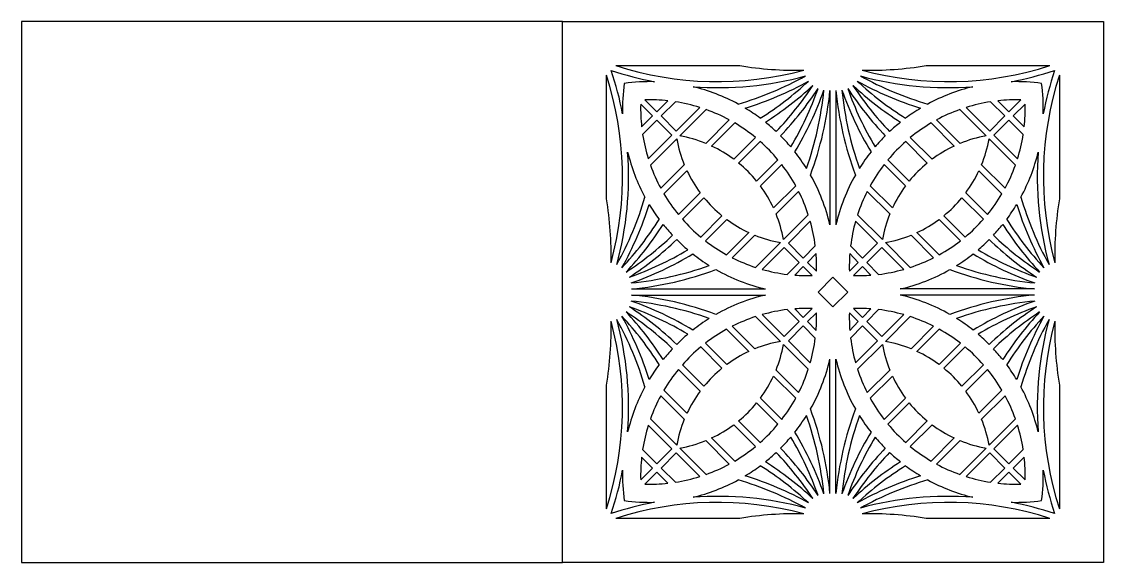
# Model space of a CAD drawing. Extents: x 44 to 604, y -106 to 174.
# Drawn here: x 43.9 to 313.9, y 39.1 to 174.1 of the extents above; entities that cross this region are included whole.
import ezdxf

# ---------------------------------------------------------------- set-up
doc = ezdxf.new("R2010")
doc.units = 0
doc.layers.get('0').update_dxf_attribs({"linetype": 'CONTINUOUS'})

msp = doc.modelspace()

# ---------------------------------------------------------------- linework, layer by layer
for p, q in [((178.891836, 174.146903), (43.891836, 174.146903)), ((43.891836, 174.146903), (43.891836, 39.146903)), ((178.891836, 174.146903), (313.891836, 174.146903)), ((178.891836, 39.146903), (178.891836, 174.146903)), ((313.891836, 174.146903), (313.891836, 39.146903)), ((192.231495, 163.182077), (223.129268, 163.182077)), ((269.654405, 163.182077), (300.552177, 163.182077)), ((189.856662, 129.909471), (189.856662, 160.807244)), ((302.927011, 160.807244), (302.927011, 129.909471)), ((245.638034, 156.923955), (245.638034, 123.436785)), ((247.145638, 156.923955), (247.145638, 123.436785)), ((199.482159, 154.622618), (202.451317, 151.653459)), ((202.451317, 151.653459), (205.191921, 154.394064)), ((203.517354, 150.587422), (207.07494, 154.145008)), ((289.266318, 150.587422), (285.708732, 154.145008)), ((290.332355, 151.653459), (287.591751, 154.394064)), ((293.301513, 154.622618), (290.332355, 151.653459)), ((198.416121, 153.55658), (201.38528, 150.587422)), ((207.266307, 146.838469), (213.153704, 152.725866)), ((208.181236, 145.621323), (214.748964, 152.189051)), ((284.602437, 145.621323), (278.034708, 152.189051)), ((285.517365, 146.838469), (279.629969, 152.725866)), ((294.367551, 153.55658), (291.398393, 150.587422)), ((198.644675, 147.846818), (201.38528, 150.587422)), ((198.893731, 145.963799), (202.451317, 149.521385)), ((202.451317, 149.521385), (206.20027, 145.772432)), ((203.517354, 150.587422), (207.266307, 146.838469)), ((214.640196, 143.741071), (220.510454, 149.611329)), ((216.121851, 143.090651), (221.871573, 148.840373)), ((276.661822, 143.090651), (270.912099, 148.840373)), ((278.143477, 143.741071), (272.273219, 149.611329)), ((289.266318, 150.587422), (285.517365, 146.838469)), ((290.332355, 149.521385), (286.583402, 145.772432)), ((293.889941, 145.963799), (290.332355, 149.521385)), ((294.138997, 147.846818), (291.398393, 150.587422)), ((200.312873, 139.885035), (206.20027, 145.772432)), ((200.849688, 138.289775), (207.417416, 144.857503)), ((207.266307, 144.706394), (207.48654, 144.486161)), ((208.332345, 145.772432), (208.552578, 145.552199)), ((221.65298, 139.777819), (227.074997, 145.199836)), ((222.848986, 138.84175), (228.226935, 144.2197)), ((269.934687, 138.84175), (264.556737, 144.2197)), ((271.130692, 139.777819), (265.708675, 145.199836)), ((284.451327, 145.772432), (284.231094, 145.552199)), ((285.517365, 144.706394), (285.297132, 144.486161)), ((291.933984, 138.289775), (285.366256, 144.857503)), ((292.470799, 139.885035), (286.583402, 145.772432)), ((203.42741, 132.528285), (209.297668, 138.398543)), ((227.339002, 134.335834), (232.660864, 139.657696)), ((228.271234, 133.135991), (233.61032, 138.475077)), ((264.512438, 133.135991), (259.173352, 138.475077)), ((265.44467, 134.335834), (260.122808, 139.657696)), ((289.356262, 132.528285), (283.486004, 138.398543)), ((204.198366, 131.167166), (209.948088, 136.916888)), ((288.585307, 131.167166), (282.835584, 136.916888)), ((231.549833, 127.62435), (237.09878, 133.173296)), ((261.233839, 127.62435), (255.684893, 133.173296)), ((207.838903, 125.963742), (213.26092, 131.385759)), ((208.819039, 124.811804), (214.196989, 130.189753)), ((232.197173, 126.139615), (237.836603, 131.779044)), ((260.586499, 126.139615), (254.94707, 131.779044)), ((283.964633, 124.811804), (278.586683, 130.189753)), ((284.94477, 125.963742), (279.522752, 131.385759)), ((213.381043, 120.377875), (218.702905, 125.699737)), ((214.563662, 119.428419), (219.902748, 124.767505)), ((234.046806, 119.755752), (240.244791, 125.953737)), ((235.263953, 118.840824), (240.742648, 124.319519)), ((257.51972, 118.840824), (252.041024, 124.319519)), ((258.736866, 119.755752), (252.538881, 125.953737)), ((278.22001, 119.428419), (272.880925, 124.767505)), ((279.402629, 120.377875), (274.080767, 125.699737)), ((219.865443, 115.939959), (225.414389, 121.488906)), ((221.259695, 115.202136), (226.899124, 120.841566)), ((227.085002, 112.793948), (233.282987, 118.991933)), ((232.911645, 119.061057), (233.131878, 118.840824)), ((235.263953, 118.840824), (238.988081, 115.116695)), ((257.51972, 118.840824), (253.795591, 115.116695)), ((265.698671, 112.793948), (259.500686, 118.991933)), ((259.872028, 119.061057), (259.651795, 118.840824)), ((271.523978, 115.202136), (265.884548, 120.841566)), ((272.91823, 115.939959), (267.369283, 121.488906)), ((228.71922, 112.296091), (234.197915, 117.774786)), ((234.197915, 117.774786), (237.934048, 114.038653)), ((238.988081, 115.116695), (241.986123, 118.183027)), ((240.054187, 114.05059), (242.184284, 116.229207)), ((252.729486, 114.05059), (250.599388, 116.229207)), ((253.795591, 115.116695), (250.797549, 118.183027)), ((258.585757, 117.774786), (254.849624, 114.038653)), ((264.064452, 112.296091), (258.585757, 117.774786)), ((234.997394, 111.035108), (237.934048, 114.038653)), ((240.054187, 114.05059), (242.292104, 111.812673)), ((252.729486, 114.05059), (250.491569, 111.812673)), ((257.786278, 111.035108), (254.849624, 114.038653)), ((236.920923, 110.845956), (239.000154, 112.972548)), ((239.000154, 112.972548), (241.226066, 110.746635)), ((253.783519, 112.972548), (251.557606, 110.746635)), ((255.862749, 110.845956), (253.783519, 112.972548)), ((246.391836, 110.384923), (242.681724, 106.646903)), ((246.391836, 110.384923), (250.101948, 106.646903)), ((196.114784, 107.400705), (229.601954, 107.400705)), ((196.114784, 105.893101), (229.601954, 105.893101)), ((246.391836, 102.908883), (242.681724, 106.646903)), ((250.101948, 106.646903), (246.391836, 102.908883)), ((296.668888, 107.400705), (263.181718, 107.400705)), ((296.668888, 105.893101), (263.181718, 105.893101)), ((227.085002, 100.499858), (233.282987, 94.301873)), ((228.71922, 100.997715), (234.197915, 95.519019)), ((234.997394, 102.258698), (237.934048, 99.255153)), ((236.920923, 102.447849), (239.000154, 100.321258)), ((239.000154, 100.321258), (241.226066, 102.54717)), ((240.054187, 99.243216), (242.292104, 101.481133)), ((252.729486, 99.243216), (250.491569, 101.481133)), ((253.783519, 100.321258), (251.557606, 102.54717)), ((255.862749, 102.447849), (253.783519, 100.321258)), ((257.786278, 102.258698), (254.849624, 99.255153)), ((264.064452, 100.997715), (258.585757, 95.519019)), ((265.698671, 100.499858), (259.500686, 94.301873)), ((219.865443, 97.353846), (225.414389, 91.8049)), ((221.259695, 98.091669), (226.899124, 92.45224)), ((234.197915, 95.519019), (237.934048, 99.255153)), ((235.263953, 94.452982), (238.988081, 98.177111)), ((238.988081, 98.177111), (241.986123, 95.110779)), ((240.054187, 99.243216), (242.184284, 97.064599)), ((252.729486, 99.243216), (250.599388, 97.064599)), ((253.795591, 98.177111), (250.797549, 95.110779)), ((257.51972, 94.452982), (253.795591, 98.177111)), ((258.585757, 95.519019), (254.849624, 99.255153)), ((271.523978, 98.091669), (265.884548, 92.45224)), ((272.91823, 97.353846), (267.369283, 91.8049)), ((213.381043, 92.915931), (218.702905, 87.594069)), ((214.563662, 93.865387), (219.902748, 88.526301)), ((232.911645, 94.232749), (233.131878, 94.452982)), ((234.046806, 93.538053), (240.244791, 87.340068)), ((235.263953, 94.452982), (240.742648, 88.974287)), ((257.51972, 94.452982), (252.041024, 88.974287)), ((258.736866, 93.538053), (252.538881, 87.340068)), ((259.872028, 94.232749), (259.651795, 94.452982)), ((278.22001, 93.865387), (272.880925, 88.526301)), ((279.402629, 92.915931), (274.080767, 87.594069)), ((245.638034, 56.369851), (245.638034, 89.857021)), ((247.145638, 56.369851), (247.145638, 89.857021)), ((207.838903, 87.330064), (213.26092, 81.908047)), ((208.819039, 88.482002), (214.196989, 83.104052)), ((232.197173, 87.154191), (237.836603, 81.514761)), ((260.586499, 87.154191), (254.94707, 81.514761)), ((283.964633, 88.482002), (278.586683, 83.104052)), ((284.94477, 87.330064), (279.522752, 81.908047)), ((231.549833, 85.669456), (237.09878, 80.120509)), ((261.233839, 85.669456), (255.684893, 80.120509)), ((189.856662, 52.486562), (189.856662, 83.384335)), ((204.198366, 82.12664), (209.948088, 76.376917)), ((288.585307, 82.12664), (282.835584, 76.376917)), ((302.927011, 83.384335), (302.927011, 52.486562)), ((203.42741, 80.76552), (209.297668, 74.895262)), ((227.339002, 78.957972), (232.660864, 73.63611)), ((228.271234, 80.157814), (233.61032, 74.818729)), ((264.512438, 80.157814), (259.173352, 74.818729)), ((265.44467, 78.957972), (260.122808, 73.63611)), ((289.356262, 80.76552), (283.486004, 74.895262)), ((200.312873, 73.40877), (206.20027, 67.521374)), ((200.849688, 75.004031), (207.417416, 68.436302)), ((221.65298, 73.515987), (227.074997, 68.093969)), ((222.848986, 74.452056), (228.226935, 69.074106)), ((269.934687, 74.452056), (264.556737, 69.074106)), ((271.130692, 73.515987), (265.708675, 68.093969)), ((291.933984, 75.004031), (285.366256, 68.436302)), ((292.470799, 73.40877), (286.583402, 67.521374)), ((216.121851, 70.203155), (221.871573, 64.453432)), ((276.661822, 70.203155), (270.912099, 64.453432)), ((202.451317, 63.772421), (206.20027, 67.521374)), ((207.266307, 68.587412), (207.48654, 68.807645)), ((208.181236, 67.672483), (214.748964, 61.104755)), ((208.332345, 67.521374), (208.552578, 67.741607)), ((214.640196, 69.552735), (220.510454, 63.682477)), ((278.143477, 69.552735), (272.273219, 63.682477)), ((284.602437, 67.672483), (278.034708, 61.104755)), ((284.451327, 67.521374), (284.231094, 67.741607)), ((285.517365, 68.587412), (285.297132, 68.807645)), ((290.332355, 63.772421), (286.583402, 67.521374)), ((198.644675, 65.446988), (201.38528, 62.706384)), ((198.893731, 67.330007), (202.451317, 63.772421)), ((203.517354, 62.706384), (207.266307, 66.455337)), ((207.266307, 66.455337), (213.153704, 60.56794)), ((285.517365, 66.455337), (279.629969, 60.56794)), ((289.266318, 62.706384), (285.517365, 66.455337)), ((293.889941, 67.330007), (290.332355, 63.772421)), ((294.138997, 65.446988), (291.398393, 62.706384)), ((198.416121, 59.737226), (201.38528, 62.706384)), ((203.517354, 62.706384), (207.07494, 59.148798)), ((289.266318, 62.706384), (285.708732, 59.148798)), ((294.367551, 59.737226), (291.398393, 62.706384)), ((199.482159, 58.671188), (202.451317, 61.640346)), ((202.451317, 61.640346), (205.191921, 58.899742)), ((290.332355, 61.640346), (287.591751, 58.899742)), ((293.301513, 58.671188), (290.332355, 61.640346)), ((223.129268, 50.111729), (192.231495, 50.111729)), ((300.552177, 50.111729), (269.654405, 50.111729)), ((43.891836, 39.146903), (178.891836, 39.146903)), ((313.891836, 39.146903), (178.891836, 39.146903))]:
    msp.add_line(p, q)
for centre, radius, start, end in [((217.58808, 241.215808), 82.050104, 251.998746, 285.198852), ((237.069512, 245.568728), 83.557709, 260.396224, 271.391861), ((255.714161, 245.568728), 83.557709, 268.608139, 279.603776), ((275.195593, 241.215808), 82.050104, 254.801148, 288.001254), ((111.822931, 135.450659), 82.050104, 344.801148, 18.001254), ((217.58808, 241.215808), 83.557709, 251.486797, 259.168818), ((111.822931, 135.450659), 83.557709, 10.831182, 18.513203), ((217.58808, 241.215808), 83.557709, 265.802012, 285.238015), ((199.714465, 232.327164), 82.050104, 286.274305, 299.045005), ((199.714465, 232.327164), 83.557709, 287.26186, 299.084169), ((184.487417, 219.419372), 82.050104, 302.236807, 312.891159), ((293.069207, 232.327164), 83.557709, 240.915831, 252.73814), ((308.296256, 219.419372), 82.050104, 227.108841, 237.763193), ((275.195593, 241.215808), 83.557709, 254.761985, 274.197988), ((293.069207, 232.327164), 82.050104, 240.954995, 253.725695), ((275.195593, 241.215808), 83.557709, 280.831182, 288.513203), ((380.960742, 135.450659), 83.557709, 161.486797, 169.168818), ((380.960742, 135.450659), 82.050104, 161.998746, 195.198852), ((240.032453, 152.362966), 46.156259, 172.080628, 181.502804), ((200.675773, 113.006286), 46.156259, 88.497196, 97.919372), ((200.675773, 113.006286), 46.156259, 61.488358, 76.473633), ((184.487417, 219.419372), 83.557709, 302.614178, 312.930322), ((172.791876, 203.242586), 82.050104, 316.426156, 326.737313), ((172.791876, 203.242586), 83.557709, 316.417117, 326.776476), ((165.307544, 184.736942), 82.050104, 329.316936, 340.583467), ((165.307544, 184.736942), 83.557709, 328.94115, 340.62263), ((162.469384, 164.97792), 82.050104, 340.445517, 354.429621), ((162.469384, 164.97792), 83.557709, 339.596124, 354.468784), ((330.314288, 164.97792), 83.557709, 185.531216, 200.403876), ((330.314288, 164.97792), 82.050104, 185.570379, 199.554483), ((327.476128, 184.736942), 83.557709, 199.37737, 211.05885), ((327.476128, 184.736942), 82.050104, 199.416533, 210.683064), ((319.991797, 203.242586), 83.557709, 213.223524, 223.582883), ((319.991797, 203.242586), 82.050104, 213.262687, 223.573844), ((308.296256, 219.419372), 83.557709, 227.069678, 237.385822), ((292.1079, 113.006286), 46.156259, 103.526367, 118.511642), ((292.1079, 113.006286), 46.156259, 82.080628, 91.502804), ((252.75122, 152.362966), 46.156259, 358.497196, 7.919372), ((200.675773, 113.006286), 41.633445, 83.77264, 91.642871), ((200.675773, 113.006286), 41.633445, 72.559855, 81.158443), ((292.1079, 113.006286), 41.633445, 98.841557, 107.440145), ((292.1079, 113.006286), 41.633445, 88.357129, 96.22736), ((240.032453, 152.362966), 41.633445, 178.357129, 186.22736), ((200.675773, 113.006286), 41.633445, 61.548662, 70.243341), ((200.675773, 113.006286), 46.156259, 53.308281, 58.911165), ((292.1079, 113.006286), 46.156259, 121.088835, 126.691719), ((292.1079, 113.006286), 41.633445, 109.756659, 118.451338), ((252.75122, 152.362966), 41.633445, 353.77264, 1.642871), ((200.675773, 113.006286), 41.633445, 50.647701, 59.395759), ((200.675773, 113.006286), 46.156259, 46.860983, 51.318047), ((292.1079, 113.006286), 46.156259, 128.681953, 133.139017), ((292.1079, 113.006286), 41.633445, 120.604241, 129.352299), ((240.032453, 152.362966), 41.633445, 188.841557, 197.440145), ((252.75122, 152.362966), 41.633445, 342.559855, 351.158443), ((238.962977, 150.537494), 32.052842, 190.207122, 202.254222), ((202.501245, 114.075762), 32.052842, 67.745778, 79.792878), ((200.675773, 113.006286), 41.633445, 39.802576, 48.566102), ((200.675773, 113.006286), 46.156259, 40.313046, 44.989374), ((292.1079, 113.006286), 46.156259, 135.010626, 139.686954), ((292.1079, 113.006286), 41.633445, 131.433898, 140.197424), ((290.282427, 114.075762), 32.052842, 100.207122, 112.254222), ((253.820695, 150.537494), 32.052842, 337.745778, 349.792878), ((111.822931, 135.450659), 83.557709, 344.761985, 4.197988), ((240.032453, 152.362966), 46.156259, 193.526367, 208.511642), ((202.501245, 114.075762), 32.052842, 53.308583, 64.852995), ((200.675773, 113.006286), 46.156259, 32.073393, 38.323777), ((292.1079, 113.006286), 46.156259, 141.676223, 147.926607), ((290.282427, 114.075762), 32.052842, 115.147005, 126.691417), ((252.75122, 152.362966), 46.156259, 331.488358, 346.473633), ((380.960742, 135.450659), 83.557709, 175.802012, 195.238015), ((240.032453, 152.362966), 41.633445, 199.756659, 208.451338), ((202.501245, 114.075762), 32.052842, 39.204006, 50.593469), ((200.675773, 113.006286), 41.633445, 28.972807, 37.715331), ((292.1079, 113.006286), 41.633445, 142.284669, 151.027193), ((290.282427, 114.075762), 32.052842, 129.406531, 140.795994), ((252.75122, 152.362966), 41.633445, 331.548662, 340.243341), ((238.962977, 150.537494), 32.052842, 205.147005, 216.691417), ((200.675773, 113.006286), 46.156259, 13.060648, 29.659901), ((292.1079, 113.006286), 46.156259, 150.340099, 166.939352), ((253.820695, 150.537494), 32.052842, 323.308583, 334.852995), ((202.501245, 114.075762), 32.052842, 25.004875, 36.487701), ((290.282427, 114.075762), 32.052842, 143.512299, 154.995125), ((107.470011, 115.969227), 83.557709, 358.608139, 9.603776), ((120.711575, 153.324274), 82.050104, 330.954995, 343.725695), ((240.032453, 152.362966), 41.633445, 210.604241, 219.352299), ((238.962977, 150.537494), 32.052842, 219.406531, 230.795994), ((200.675773, 113.006286), 41.633445, 18.118709, 26.801808), ((292.1079, 113.006286), 41.633445, 153.198192, 161.881291), ((253.820695, 150.537494), 32.052842, 309.204006, 320.593469), ((252.75122, 152.362966), 41.633445, 320.647701, 329.395759), ((372.072098, 153.324274), 82.050104, 196.274305, 209.045005), ((385.313662, 115.969227), 83.557709, 170.396224, 181.391861), ((120.711575, 153.324274), 83.557709, 330.915831, 342.73814), ((240.032453, 152.362966), 46.156259, 211.088835, 216.691719), ((252.75122, 152.362966), 46.156259, 323.308281, 328.911165), ((372.072098, 153.324274), 83.557709, 197.26186, 209.084169), ((133.619367, 168.551322), 82.050104, 317.108841, 327.763193), ((240.032453, 152.362966), 41.633445, 221.433898, 230.197424), ((238.962977, 150.537494), 32.052842, 233.512299, 244.995125), ((202.501245, 114.075762), 32.052842, 10.207122, 22.109254), ((200.675773, 113.006286), 41.633445, 7.142696, 15.767491), ((292.1079, 113.006286), 41.633445, 164.232509, 172.857304), ((290.282427, 114.075762), 32.052842, 157.890746, 169.792878), ((253.820695, 150.537494), 32.052842, 295.004875, 306.487701), ((252.75122, 152.362966), 41.633445, 309.802576, 318.566102), ((359.164306, 168.551322), 82.050104, 212.236807, 222.891159), ((133.619367, 168.551322), 83.557709, 317.069678, 327.385822), ((240.032453, 152.362966), 46.156259, 218.681953, 223.139017), ((252.75122, 152.362966), 46.156259, 316.860983, 321.318047), ((359.164306, 168.551322), 83.557709, 212.614178, 222.930322), ((149.796153, 180.246863), 82.050104, 303.262687, 313.573844), ((149.796153, 180.246863), 83.557709, 303.223524, 313.582883), ((240.032453, 152.362966), 46.156259, 225.010626, 229.686954), ((240.032453, 152.362966), 41.633445, 232.284669, 241.027193), ((238.962977, 150.537494), 32.052842, 247.890746, 259.792878), ((253.820695, 150.537494), 32.052842, 280.207122, 292.109254), ((252.75122, 152.362966), 41.633445, 298.972807, 307.715331), ((252.75122, 152.362966), 46.156259, 310.313046, 314.989374), ((342.987519, 180.246863), 83.557709, 226.417117, 236.776476), ((342.987519, 180.246863), 82.050104, 226.426156, 236.737313), ((168.301797, 187.731195), 82.050104, 289.416533, 300.683064), ((168.301797, 187.731195), 83.557709, 289.37737, 301.05885), ((240.032453, 152.362966), 46.156259, 231.676223, 237.926607), ((200.675773, 113.006286), 41.633445, 358.357129, 4.439812), ((292.1079, 113.006286), 41.633445, 175.560188, 181.642871), ((252.75122, 152.362966), 46.156259, 302.073393, 308.323777), ((324.481875, 187.731195), 83.557709, 238.94115, 250.62263), ((324.481875, 187.731195), 82.050104, 239.316936, 250.583467), ((240.032453, 152.362966), 41.633445, 243.198192, 251.881291), ((252.75122, 152.362966), 41.633445, 288.118709, 296.801808), ((188.060819, 190.569355), 82.050104, 275.570379, 289.554483), ((188.060819, 190.569355), 83.557709, 275.531216, 290.403876), ((240.032453, 152.362966), 46.156259, 240.340099, 256.939352), ((240.032453, 152.362966), 41.633445, 254.232509, 263.05377), ((240.032453, 152.362966), 41.633445, 265.713929, 271.642871), ((252.75122, 152.362966), 41.633445, 268.357129, 274.286071), ((252.75122, 152.362966), 41.633445, 276.94623, 285.767491), ((252.75122, 152.362966), 46.156259, 283.060648, 299.659901), ((304.722853, 190.569355), 83.557709, 249.596124, 264.468784), ((304.722853, 190.569355), 82.050104, 250.445517, 264.429621), ((188.060819, 22.724451), 83.557709, 69.596124, 84.468784), ((240.032453, 60.930839), 46.156259, 103.060648, 119.659901), ((252.75122, 60.930839), 46.156259, 60.340099, 76.939352), ((304.722853, 22.724451), 83.557709, 95.531216, 110.403876), ((168.301797, 25.562611), 82.050104, 59.316936, 70.583467), ((149.796153, 33.046942), 83.557709, 46.417117, 56.776476), ((168.301797, 25.562611), 83.557709, 58.94115, 70.62263), ((188.060819, 22.724451), 82.050104, 70.445517, 84.429621), ((304.722853, 22.724451), 82.050104, 95.570379, 109.554483), ((324.481875, 25.562611), 83.557709, 109.37737, 121.05885), ((324.481875, 25.562611), 82.050104, 109.416533, 120.683064), ((342.987519, 33.046942), 83.557709, 123.223524, 133.582883), ((120.711575, 59.969532), 83.557709, 17.26186, 29.084169), ((133.619367, 44.742483), 82.050104, 32.236807, 42.891159), ((149.796153, 33.046942), 82.050104, 46.426156, 56.737313), ((133.619367, 44.742483), 83.557709, 32.614178, 42.930322), ((240.032453, 60.930839), 46.156259, 122.073393, 128.323777), ((240.032453, 60.930839), 41.633445, 108.118709, 116.801808), ((240.032453, 60.930839), 41.633445, 96.94623, 105.767491), ((240.032453, 60.930839), 41.633445, 88.357129, 94.286071), ((200.675773, 100.287519), 41.633445, 355.560188, 1.642871), ((292.1079, 100.287519), 41.633445, 178.357129, 184.439812), ((252.75122, 60.930839), 41.633445, 85.713929, 91.642871), ((252.75122, 60.930839), 41.633445, 74.232509, 83.05377), ((252.75122, 60.930839), 41.633445, 63.198192, 71.881291), ((252.75122, 60.930839), 46.156259, 51.676223, 57.926607), ((342.987519, 33.046942), 82.050104, 123.262687, 133.573844), ((359.164306, 44.742483), 83.557709, 137.069678, 147.385822), ((359.164306, 44.742483), 82.050104, 137.108841, 147.763193), ((372.072098, 59.969532), 83.557709, 150.915831, 162.73814), ((111.822931, 77.843146), 82.050104, 341.998746, 15.198852), ((107.470011, 97.324578), 83.557709, 350.396224, 1.391861), ((120.711575, 59.969532), 82.050104, 16.274305, 29.045005), ((111.822931, 77.843146), 83.557709, 355.802012, 15.238015), ((240.032453, 60.930839), 41.633445, 118.972807, 127.715331), ((252.75122, 60.930839), 41.633445, 52.284669, 61.027193), ((372.072098, 59.969532), 82.050104, 150.954995, 163.725695), ((380.960742, 77.843146), 83.557709, 164.761985, 184.197988), ((380.960742, 77.843146), 82.050104, 164.801148, 198.001254), ((385.313662, 97.324578), 83.557709, 178.608139, 189.603776), ((240.032453, 60.930839), 46.156259, 130.313046, 134.989374), ((200.675773, 100.287519), 41.633445, 344.232509, 352.857304), ((292.1079, 100.287519), 41.633445, 187.142696, 195.767491), ((252.75122, 60.930839), 46.156259, 45.010626, 49.686954), ((240.032453, 60.930839), 46.156259, 136.860983, 141.318047), ((240.032453, 60.930839), 41.633445, 129.802576, 138.566102), ((238.962977, 62.756312), 32.052842, 115.004875, 126.487701), ((238.962977, 62.756312), 32.052842, 100.207122, 112.109254), ((202.501245, 99.218044), 32.052842, 337.890746, 349.792878), ((290.282427, 99.218044), 32.052842, 190.207122, 202.109254), ((253.820695, 62.756312), 32.052842, 67.890746, 79.792878), ((253.820695, 62.756312), 32.052842, 53.512299, 64.995125), ((252.75122, 60.930839), 41.633445, 41.433898, 50.197424), ((252.75122, 60.930839), 46.156259, 38.681953, 43.139017), ((200.675773, 100.287519), 46.156259, 330.340099, 346.939352), ((292.1079, 100.287519), 46.156259, 193.060648, 209.659901), ((240.032453, 60.930839), 46.156259, 143.308281, 148.911165), ((240.032453, 60.930839), 41.633445, 140.647701, 149.395759), ((238.962977, 62.756312), 32.052842, 129.204006, 140.593469), ((200.675773, 100.287519), 41.633445, 333.198192, 341.881291), ((292.1079, 100.287519), 41.633445, 198.118709, 206.801808), ((253.820695, 62.756312), 32.052842, 39.406531, 50.795994), ((252.75122, 60.930839), 41.633445, 30.604241, 39.352299), ((252.75122, 60.930839), 46.156259, 31.088835, 36.691719), ((202.501245, 99.218044), 32.052842, 323.512299, 334.995125), ((290.282427, 99.218044), 32.052842, 205.004875, 216.487701), ((240.032453, 60.930839), 46.156259, 151.488358, 166.473633), ((238.962977, 62.756312), 32.052842, 143.308583, 154.852995), ((253.820695, 62.756312), 32.052842, 25.147005, 36.691417), ((252.75122, 60.930839), 46.156259, 13.526367, 28.511642), ((240.032453, 60.930839), 41.633445, 151.548662, 160.243341), ((202.501245, 99.218044), 32.052842, 309.406531, 320.795994), ((200.675773, 100.287519), 41.633445, 322.284669, 331.027193), ((292.1079, 100.287519), 41.633445, 208.972807, 217.715331), ((290.282427, 99.218044), 32.052842, 219.204006, 230.593469), ((252.75122, 60.930839), 41.633445, 19.756659, 28.451338), ((200.675773, 100.287519), 46.156259, 321.676223, 327.926607), ((162.469384, 48.315886), 82.050104, 5.570379, 19.554483), ((162.469384, 48.315886), 83.557709, 5.531216, 20.403876), ((330.314288, 48.315886), 83.557709, 159.596124, 174.468784), ((330.314288, 48.315886), 82.050104, 160.445517, 174.429621), ((292.1079, 100.287519), 46.156259, 212.073393, 218.323777), ((240.032453, 60.930839), 41.633445, 162.559855, 171.158443), ((238.962977, 62.756312), 32.052842, 157.745778, 169.792878), ((202.501245, 99.218044), 32.052842, 295.147005, 306.691417), ((200.675773, 100.287519), 41.633445, 311.433898, 320.197424), ((292.1079, 100.287519), 41.633445, 219.802576, 228.566102), ((290.282427, 99.218044), 32.052842, 233.308583, 244.852995), ((253.820695, 62.756312), 32.052842, 10.207122, 22.254222), ((252.75122, 60.930839), 41.633445, 8.841557, 17.440145), ((200.675773, 100.287519), 46.156259, 315.010626, 319.686954), ((165.307544, 28.556864), 82.050104, 19.416533, 30.683064), ((165.307544, 28.556864), 83.557709, 19.37737, 31.05885), ((327.476128, 28.556864), 83.557709, 148.94115, 160.62263), ((327.476128, 28.556864), 82.050104, 149.316936, 160.583467), ((292.1079, 100.287519), 46.156259, 220.313046, 224.989374), ((202.501245, 99.218044), 32.052842, 280.207122, 292.254222), ((200.675773, 100.287519), 41.633445, 300.604241, 309.352299), ((172.791876, 10.05122), 83.557709, 33.223524, 43.582883), ((319.991797, 10.05122), 83.557709, 136.417117, 146.776476), ((292.1079, 100.287519), 41.633445, 230.647701, 239.395759), ((290.282427, 99.218044), 32.052842, 247.745778, 259.792878), ((240.032453, 60.930839), 41.633445, 173.77264, 181.642871), ((200.675773, 100.287519), 46.156259, 308.681953, 313.139017), ((172.791876, 10.05122), 82.050104, 33.262687, 43.573844), ((319.991797, 10.05122), 82.050104, 136.426156, 146.737313), ((292.1079, 100.287519), 46.156259, 226.860983, 231.318047), ((252.75122, 60.930839), 41.633445, 358.357129, 6.22736), ((111.822931, 77.843146), 83.557709, 341.486797, 349.168818), ((240.032453, 60.930839), 46.156259, 178.497196, 187.919372), ((200.675773, 100.287519), 41.633445, 289.756659, 298.451338), ((200.675773, 100.287519), 46.156259, 301.088835, 306.691719), ((184.487417, -6.125567), 82.050104, 47.108841, 57.763193), ((184.487417, -6.125567), 83.557709, 47.069678, 57.385822), ((308.296256, -6.125567), 83.557709, 122.614178, 132.930322), ((308.296256, -6.125567), 82.050104, 122.236807, 132.891159), ((292.1079, 100.287519), 46.156259, 233.308281, 238.911165), ((292.1079, 100.287519), 41.633445, 241.548662, 250.243341), ((252.75122, 60.930839), 46.156259, 352.080628, 1.502804), ((380.960742, 77.843146), 83.557709, 190.831182, 198.513203), ((200.675773, 100.287519), 41.633445, 278.841557, 287.440145), ((200.675773, 100.287519), 46.156259, 283.526367, 298.511642), ((199.714465, -19.033359), 82.050104, 60.954995, 73.725695), ((199.714465, -19.033359), 83.557709, 60.915831, 72.73814), ((293.069207, -19.033359), 83.557709, 107.26186, 119.084169), ((293.069207, -19.033359), 82.050104, 106.274305, 119.045005), ((292.1079, 100.287519), 46.156259, 241.488358, 256.473633), ((292.1079, 100.287519), 41.633445, 252.559855, 261.158443), ((200.675773, 100.287519), 41.633445, 268.357129, 276.22736), ((292.1079, 100.287519), 41.633445, 263.77264, 271.642871), ((217.58808, -27.922003), 83.557709, 100.831182, 108.513203), ((217.58808, -27.922003), 82.050104, 74.801148, 108.001254), ((200.675773, 100.287519), 46.156259, 262.080628, 271.502804), ((217.58808, -27.922003), 83.557709, 74.761985, 94.197988), ((275.195593, -27.922003), 83.557709, 85.802012, 105.238015), ((275.195593, -27.922003), 82.050104, 71.998746, 105.198852), ((292.1079, 100.287519), 46.156259, 268.497196, 277.919372), ((275.195593, -27.922003), 83.557709, 71.486797, 79.168818), ((237.069512, -32.274923), 83.557709, 88.608139, 99.603776), ((255.714161, -32.274923), 83.557709, 80.396224, 91.391861)]:
    msp.add_arc(centre, radius, start, end)

doc.saveas('drawing.dxf')
